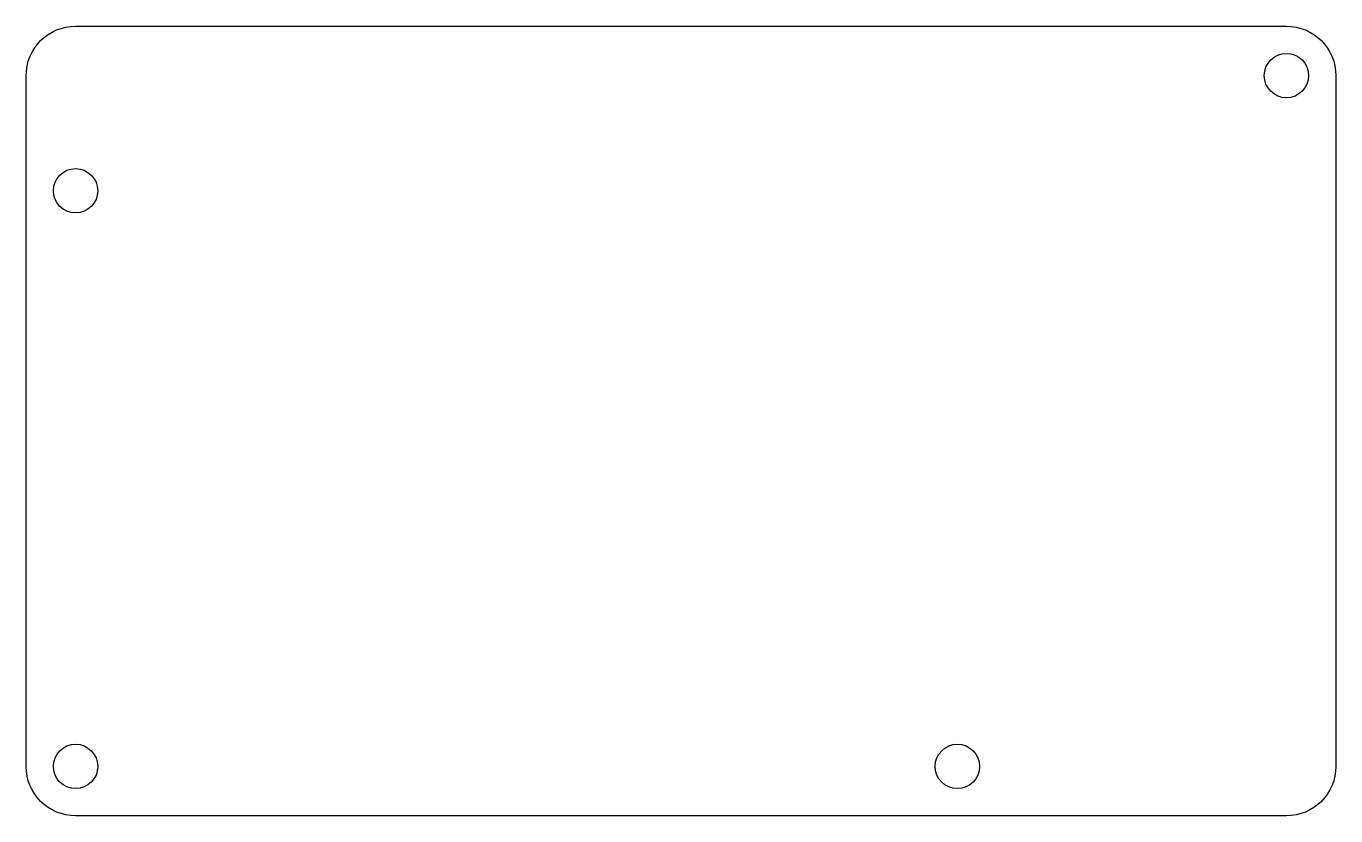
# Model space of a CAD drawing. Header units: millimetres. Extents: x -39.8 to 39.8, y -24 to 24.
import ezdxf

# ---------------------------------------------------------------- set-up
doc = ezdxf.new("R2010")
doc.units = ezdxf.units.MM
doc.layers.get('0').update_dxf_attribs({"linetype": 'CONTINUOUS'})

msp = doc.modelspace()

# ---------------------------------------------------------------- linework, layer by layer
msp.add_lwpolyline([(-36.8, 23.99), (36.8, 23.99, -0.414214), (39.8, 20.99), (39.8, -20.99, -0.414214), (36.8, -23.99), (-36.8, -23.99, -0.414214), (-39.8, -20.99), (-39.8, 20.99, -0.414214)], format="xyb", close=True)
for centre in [(36.8, 20.99), (-36.8, 13.99), (-36.8, -20.99), (16.8, -20.99)]:
    msp.add_circle(centre, 1.35)

doc.saveas('drawing.dxf')
